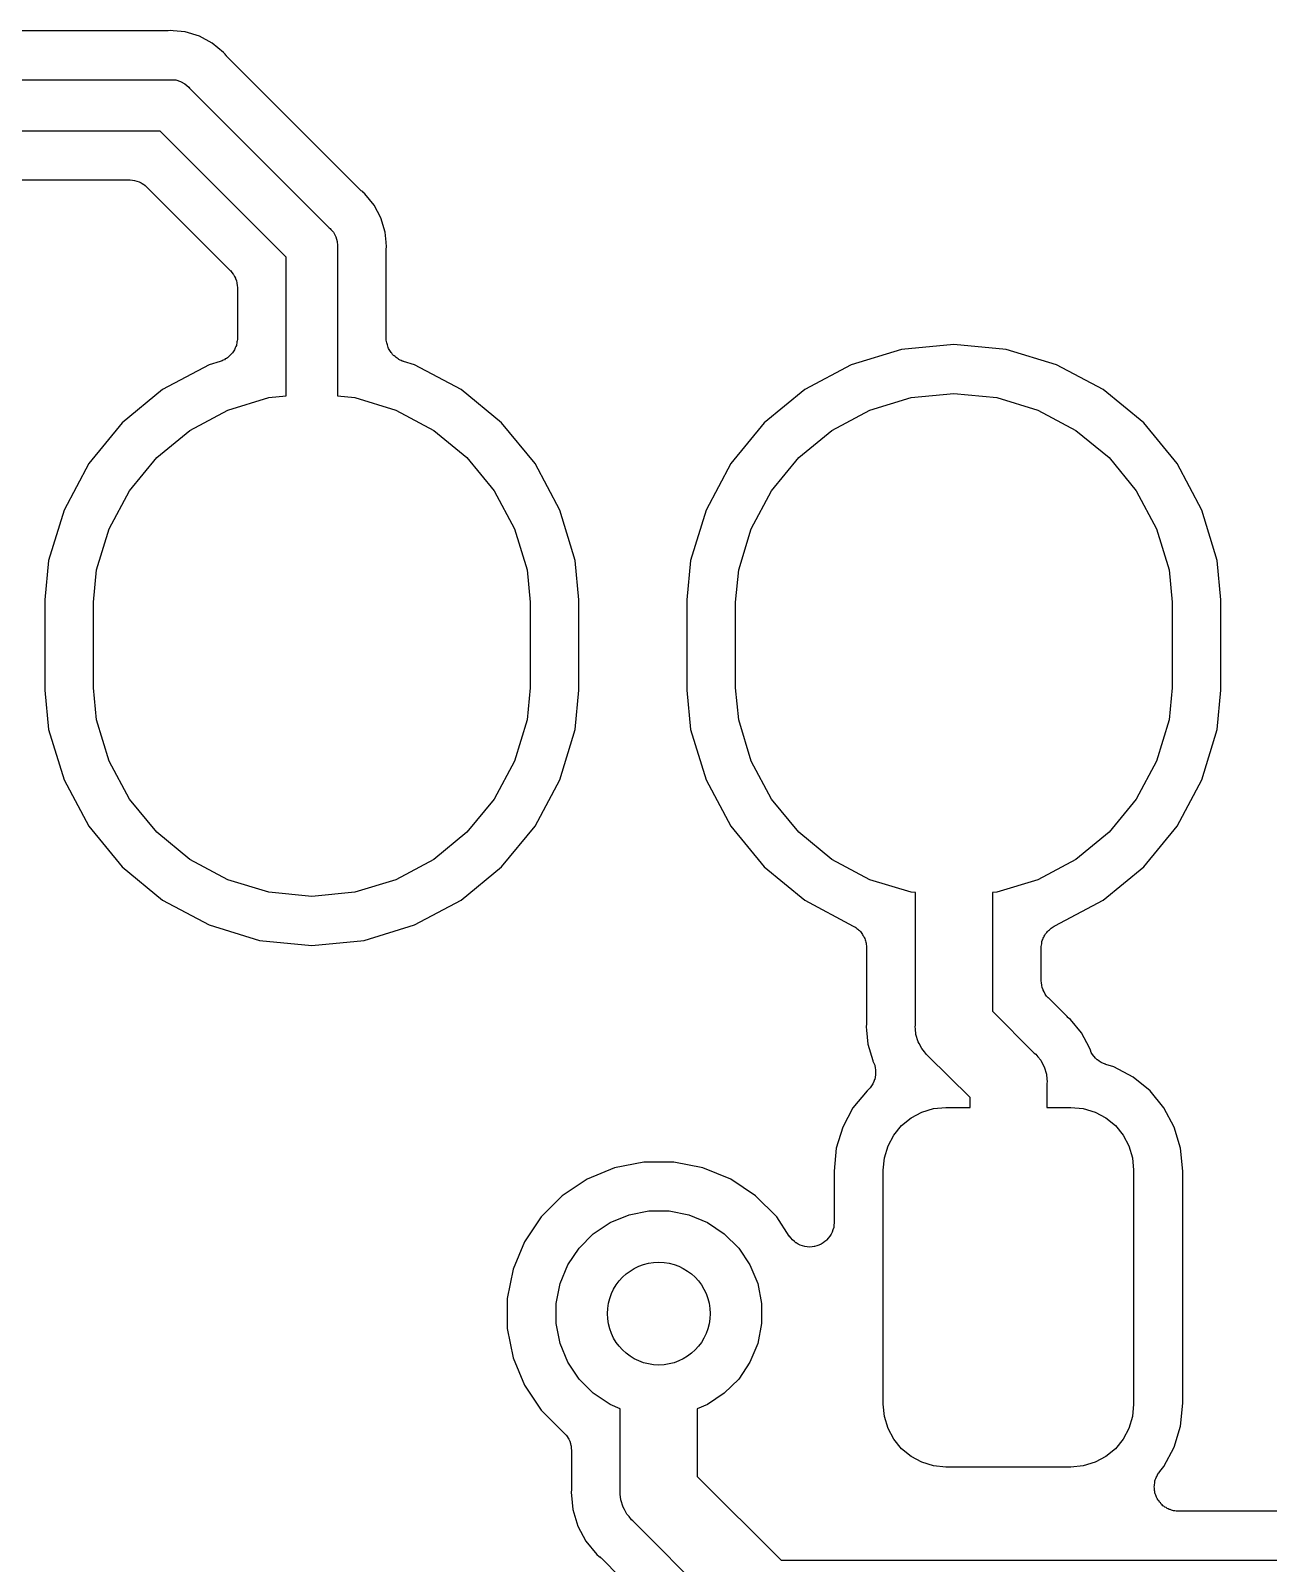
# Model space of a CAD drawing. Extents: x 100.2 to 129.8, y -164.8 to -95.2.
# Drawn here: x 112.66 to 117.47, y -112.68 to -106.71 of the extents above; entities that cross this region are included whole.
import ezdxf

# ---------------------------------------------------------------- set-up
doc = ezdxf.new("R2010")
doc.units = 0
doc.layers.add('BLACK', color=7, linetype='CONTINUOUS')

msp = doc.modelspace()

# ---------------------------------------------------------------- linework, layer by layer
at = {"layer": 'BLACK', "linetype": 'CONTINUOUS'}
for p, q in [((113.181, -106.71), (110.647, -106.71)), ((113.185, -106.71), (113.181, -106.71)), ((113.189, -106.71), (113.185, -106.71)), ((113.19, -106.71), (113.189, -106.71)), ((113.2, -106.709), (113.19, -106.71)), ((113.21, -106.71), (113.2, -106.709)), ((113.257, -106.714), (113.21, -106.71)), ((113.21, -106.71), (113.21, -106.71)), ((113.312, -106.731), (113.257, -106.714)), ((113.362, -106.758), (113.312, -106.731)), ((113.406, -106.794), (113.362, -106.758)), ((113.412, -106.801), (113.406, -106.794)), ((113.415, -106.804), (113.412, -106.801)), ((113.418, -106.807), (113.415, -106.804)), ((113.418, -106.808), (113.418, -106.807)), ((113.942, -107.332), (113.418, -106.808)), ((109.505, -106.9), (113.195, -106.9)), ((113.195, -106.9), (113.2, -106.9)), ((113.2, -106.9), (113.205, -106.9)), ((113.205, -106.9), (113.205, -106.9)), ((113.205, -106.9), (113.22, -106.901)), ((113.22, -106.901), (113.238, -106.907)), ((113.238, -106.907), (113.256, -106.916)), ((113.256, -106.916), (113.271, -106.929)), ((113.271, -106.929), (113.274, -106.933)), ((113.274, -106.933), (113.817, -107.476)), ((113.159, -107.1), (109.541, -107.1)), ((113.65, -107.591), (113.159, -107.1)), ((109.659, -107.29), (113.041, -107.29)), ((113.041, -107.29), (113.041, -107.29)), ((113.041, -107.29), (113.041, -107.29)), ((113.041, -107.29), (113.041, -107.29)), ((113.041, -107.29), (113.042, -107.29)), ((113.042, -107.29), (113.051, -107.291)), ((113.051, -107.291), (113.059, -107.292)), ((113.059, -107.292), (113.06, -107.292)), ((113.06, -107.292), (113.06, -107.292)), ((113.06, -107.292), (113.069, -107.295)), ((113.069, -107.295), (113.077, -107.297)), ((113.077, -107.297), (113.077, -107.298)), ((113.077, -107.298), (113.078, -107.298)), ((113.078, -107.298), (113.086, -107.302)), ((113.086, -107.302), (113.093, -107.306)), ((113.093, -107.306), (113.094, -107.306)), ((113.094, -107.306), (113.094, -107.307)), ((113.094, -107.307), (113.101, -107.312)), ((113.101, -107.312), (113.108, -107.318)), ((113.108, -107.318), (113.432, -107.642)), ((113.945, -107.334), (113.942, -107.332)), ((113.948, -107.337), (113.945, -107.334)), ((113.949, -107.338), (113.948, -107.337)), ((113.956, -107.344), (113.949, -107.338)), ((113.992, -107.388), (113.956, -107.344)), ((114.019, -107.438), (113.992, -107.388)), ((114.036, -107.493), (114.019, -107.438)), ((113.817, -107.476), (113.821, -107.479)), ((113.821, -107.479), (113.824, -107.483)), ((113.824, -107.483), (113.824, -107.483)), ((113.824, -107.483), (113.827, -107.486)), ((113.827, -107.486), (113.834, -107.494)), ((113.834, -107.494), (113.843, -107.512)), ((114.04, -107.532), (114.036, -107.493)), ((113.843, -107.512), (113.849, -107.53)), ((113.849, -107.53), (113.85, -107.545)), ((113.85, -107.545), (113.85, -107.545)), ((113.85, -107.545), (113.85, -107.55)), ((113.85, -107.55), (113.85, -107.555)), ((113.85, -107.555), (113.85, -108.131)), ((114.041, -107.55), (114.04, -107.532)), ((114.04, -107.56), (114.041, -107.55)), ((114.04, -107.564), (114.04, -107.56)), ((114.04, -107.568), (114.04, -107.564)), ((113.65, -108.131), (113.65, -107.591)), ((114.04, -107.569), (114.04, -107.568)), ((114.04, -107.906), (114.04, -107.569)), ((113.432, -107.642), (113.432, -107.643)), ((113.432, -107.643), (113.432, -107.643)), ((113.432, -107.643), (113.432, -107.643)), ((113.432, -107.643), (113.433, -107.643)), ((113.433, -107.643), (113.439, -107.65)), ((113.439, -107.65), (113.444, -107.657)), ((113.444, -107.657), (113.444, -107.657)), ((113.444, -107.657), (113.445, -107.658)), ((113.445, -107.658), (113.449, -107.666)), ((113.449, -107.666), (113.453, -107.673)), ((113.453, -107.673), (113.453, -107.674)), ((113.453, -107.674), (113.453, -107.674)), ((113.453, -107.674), (113.456, -107.683)), ((113.456, -107.683), (113.458, -107.691)), ((113.458, -107.691), (113.458, -107.692)), ((113.458, -107.692), (113.458, -107.692)), ((113.458, -107.692), (113.459, -107.701)), ((113.459, -107.701), (113.46, -107.709)), ((113.46, -107.709), (113.46, -107.906)), ((113.459, -107.916), (113.458, -107.92)), ((113.458, -107.92), (113.458, -107.925)), ((113.46, -107.911), (113.459, -107.916)), ((113.46, -107.906), (113.46, -107.907)), ((113.46, -107.907), (113.46, -107.911)), ((114.04, -107.91), (114.04, -107.906)), ((114.04, -107.914), (114.04, -107.91)), ((114.041, -107.919), (114.04, -107.914)), ((114.042, -107.924), (114.041, -107.919)), ((114.043, -107.928), (114.042, -107.924)), ((113.421, -107.982), (113.417, -107.985)), ((113.425, -107.979), (113.421, -107.982)), ((113.428, -107.976), (113.425, -107.979)), ((113.431, -107.974), (113.428, -107.976)), ((113.435, -107.97), (113.431, -107.974)), ((113.438, -107.966), (113.435, -107.97)), ((113.441, -107.963), (113.438, -107.966)), ((113.443, -107.959), (113.441, -107.963)), ((113.446, -107.955), (113.443, -107.959)), ((113.449, -107.951), (113.446, -107.955)), ((113.45, -107.947), (113.449, -107.951)), ((113.452, -107.943), (113.45, -107.947)), ((113.454, -107.938), (113.452, -107.943)), ((113.456, -107.934), (113.454, -107.938)), ((113.457, -107.93), (113.456, -107.934)), ((113.458, -107.925), (113.457, -107.93)), ((114.044, -107.932), (114.043, -107.928)), ((114.046, -107.937), (114.044, -107.932)), ((114.047, -107.942), (114.046, -107.937)), ((114.049, -107.946), (114.047, -107.942)), ((114.051, -107.95), (114.049, -107.946)), ((114.054, -107.954), (114.051, -107.95)), ((114.056, -107.958), (114.054, -107.954)), ((114.059, -107.962), (114.056, -107.958)), ((114.061, -107.965), (114.059, -107.962)), ((114.064, -107.969), (114.061, -107.965)), ((114.068, -107.973), (114.064, -107.969)), ((114.071, -107.975), (114.068, -107.973)), ((114.074, -107.978), (114.071, -107.975)), ((114.078, -107.981), (114.074, -107.978)), ((114.082, -107.984), (114.078, -107.981)), ((114.086, -107.987), (114.082, -107.984)), ((116.046, -107.95), (115.85, -108.01)), ((116.25, -107.93), (116.046, -107.95)), ((116.454, -107.95), (116.25, -107.93)), ((116.65, -108.01), (116.454, -107.95)), ((113.35, -108.01), (113.169, -108.106)), ((113.393, -107.997), (113.35, -108.01)), ((113.397, -107.995), (113.393, -107.997)), ((113.401, -107.994), (113.397, -107.995)), ((113.405, -107.991), (113.401, -107.994)), ((113.41, -107.99), (113.405, -107.991)), ((113.413, -107.987), (113.41, -107.99)), ((113.417, -107.985), (113.413, -107.987)), ((114.089, -107.989), (114.086, -107.987)), ((114.094, -107.991), (114.089, -107.989)), ((114.098, -107.993), (114.094, -107.991)), ((114.102, -107.995), (114.098, -107.993)), ((114.106, -107.996), (114.102, -107.995)), ((114.107, -107.997), (114.106, -107.996)), ((114.15, -108.01), (114.107, -107.997)), ((114.331, -108.106), (114.15, -108.01)), ((115.85, -108.01), (115.669, -108.106)), ((116.831, -108.106), (116.65, -108.01)), ((113.169, -108.106), (113.011, -108.236)), ((113.423, -108.186), (113.583, -108.137)), ((113.583, -108.137), (113.65, -108.131)), ((113.85, -108.131), (113.917, -108.137)), ((113.917, -108.137), (114.077, -108.186)), ((114.489, -108.236), (114.331, -108.106)), ((115.669, -108.106), (115.511, -108.236)), ((115.923, -108.186), (116.083, -108.137)), ((116.083, -108.137), (116.25, -108.121)), ((116.25, -108.121), (116.417, -108.137)), ((116.417, -108.137), (116.577, -108.186)), ((116.989, -108.236), (116.831, -108.106)), ((113.275, -108.265), (113.423, -108.186)), ((114.077, -108.186), (114.225, -108.265)), ((115.775, -108.265), (115.923, -108.186)), ((116.577, -108.186), (116.725, -108.265)), ((113.011, -108.236), (112.881, -108.394)), ((113.146, -108.371), (113.275, -108.265)), ((114.225, -108.265), (114.354, -108.371)), ((114.619, -108.394), (114.489, -108.236)), ((115.511, -108.236), (115.381, -108.394)), ((115.646, -108.371), (115.775, -108.265)), ((116.725, -108.265), (116.854, -108.371)), ((117.119, -108.394), (116.989, -108.236)), ((112.881, -108.394), (112.785, -108.575)), ((113.04, -108.5), (113.146, -108.371)), ((114.354, -108.371), (114.46, -108.5)), ((114.715, -108.575), (114.619, -108.394)), ((115.381, -108.394), (115.285, -108.575)), ((115.54, -108.5), (115.646, -108.371)), ((116.854, -108.371), (116.96, -108.5)), ((117.215, -108.575), (117.119, -108.394)), ((112.961, -108.648), (113.04, -108.5)), ((114.46, -108.5), (114.539, -108.648)), ((115.461, -108.648), (115.54, -108.5)), ((116.96, -108.5), (117.039, -108.648)), ((112.785, -108.575), (112.725, -108.771)), ((114.775, -108.771), (114.715, -108.575)), ((115.285, -108.575), (115.225, -108.771)), ((117.275, -108.771), (117.215, -108.575)), ((112.912, -108.808), (112.961, -108.648)), ((114.539, -108.648), (114.588, -108.808)), ((115.412, -108.808), (115.461, -108.648)), ((117.039, -108.648), (117.088, -108.808)), ((112.725, -108.771), (112.71, -108.924)), ((112.9, -108.933), (112.912, -108.808)), ((114.588, -108.808), (114.6, -108.933)), ((114.79, -108.924), (114.775, -108.771)), ((115.225, -108.771), (115.21, -108.924)), ((115.4, -108.933), (115.412, -108.808)), ((117.088, -108.808), (117.1, -108.933)), ((117.29, -108.924), (117.275, -108.771)), ((112.71, -108.924), (112.71, -109.276)), ((112.9, -109.267), (112.9, -108.933)), ((114.6, -108.933), (114.6, -109.267)), ((114.79, -109.276), (114.79, -108.924)), ((115.21, -108.924), (115.21, -109.276)), ((115.4, -109.267), (115.4, -108.933)), ((117.1, -108.933), (117.1, -109.267)), ((117.29, -109.276), (117.29, -108.924)), ((112.71, -109.276), (112.725, -109.429)), ((112.912, -109.392), (112.9, -109.267)), ((114.6, -109.267), (114.588, -109.392)), ((114.775, -109.429), (114.79, -109.276)), ((115.21, -109.276), (115.225, -109.429)), ((115.412, -109.392), (115.4, -109.267)), ((117.1, -109.267), (117.088, -109.392)), ((117.275, -109.429), (117.29, -109.276)), ((112.961, -109.552), (112.912, -109.392)), ((114.588, -109.392), (114.539, -109.552)), ((115.461, -109.552), (115.412, -109.392)), ((117.088, -109.392), (117.039, -109.552)), ((112.725, -109.429), (112.785, -109.625)), ((114.715, -109.625), (114.775, -109.429)), ((115.225, -109.429), (115.285, -109.625)), ((117.215, -109.625), (117.275, -109.429)), ((113.04, -109.7), (112.961, -109.552)), ((114.539, -109.552), (114.46, -109.7)), ((115.54, -109.7), (115.461, -109.552)), ((117.039, -109.552), (116.96, -109.7)), ((112.785, -109.625), (112.881, -109.806)), ((114.619, -109.806), (114.715, -109.625)), ((115.285, -109.625), (115.381, -109.806)), ((117.119, -109.806), (117.215, -109.625)), ((113.146, -109.829), (113.04, -109.7)), ((114.46, -109.7), (114.354, -109.829)), ((115.646, -109.829), (115.54, -109.7)), ((116.96, -109.7), (116.854, -109.829)), ((112.881, -109.806), (113.011, -109.964)), ((113.275, -109.935), (113.146, -109.829)), ((114.354, -109.829), (114.225, -109.935)), ((114.489, -109.964), (114.619, -109.806)), ((115.381, -109.806), (115.511, -109.964)), ((115.775, -109.935), (115.646, -109.829)), ((116.854, -109.829), (116.725, -109.935)), ((116.989, -109.964), (117.119, -109.806)), ((113.423, -110.014), (113.275, -109.935)), ((114.225, -109.935), (114.077, -110.014)), ((115.923, -110.014), (115.775, -109.935)), ((116.725, -109.935), (116.577, -110.014)), ((113.011, -109.964), (113.169, -110.094)), ((114.331, -110.094), (114.489, -109.964)), ((115.511, -109.964), (115.669, -110.094)), ((116.831, -110.094), (116.989, -109.964)), ((113.583, -110.063), (113.423, -110.014)), ((113.75, -110.079), (113.583, -110.063)), ((113.917, -110.063), (113.75, -110.079)), ((114.077, -110.014), (113.917, -110.063)), ((116.083, -110.063), (115.923, -110.014)), ((116.1, -110.064), (116.083, -110.063)), ((116.1, -110.368), (116.1, -110.064)), ((116.417, -110.063), (116.4, -110.064)), ((116.4, -110.064), (116.4, -110.525)), ((116.577, -110.014), (116.417, -110.063)), ((113.169, -110.094), (113.35, -110.19)), ((114.15, -110.19), (114.331, -110.094)), ((115.669, -110.094), (115.858, -110.195)), ((116.643, -110.194), (116.831, -110.094)), ((113.35, -110.19), (113.546, -110.25)), ((113.954, -110.25), (114.15, -110.19)), ((113.546, -110.25), (113.75, -110.27)), ((113.75, -110.27), (113.954, -110.25)), ((115.858, -110.195), (115.861, -110.196)), ((115.861, -110.196), (115.864, -110.198)), ((115.864, -110.198), (115.868, -110.2)), ((115.868, -110.2), (115.872, -110.204)), ((115.872, -110.204), (115.876, -110.206)), ((115.876, -110.206), (115.879, -110.209)), ((115.879, -110.209), (115.882, -110.212)), ((115.882, -110.212), (115.886, -110.216)), ((115.886, -110.216), (115.889, -110.22)), ((115.889, -110.22), (115.891, -110.223)), ((115.891, -110.223), (115.894, -110.227)), ((115.894, -110.227), (115.896, -110.231)), ((115.896, -110.231), (115.899, -110.235)), ((115.899, -110.235), (115.901, -110.239)), ((115.901, -110.239), (115.903, -110.243)), ((115.903, -110.243), (115.904, -110.248)), ((115.904, -110.248), (115.906, -110.252)), ((116.593, -110.255), (116.594, -110.251)), ((116.594, -110.251), (116.596, -110.247)), ((116.596, -110.247), (116.598, -110.242)), ((116.598, -110.242), (116.6, -110.238)), ((116.6, -110.238), (116.601, -110.234)), ((116.601, -110.234), (116.604, -110.23)), ((116.604, -110.23), (116.607, -110.225)), ((116.607, -110.225), (116.609, -110.222)), ((116.609, -110.222), (116.612, -110.219)), ((116.612, -110.219), (116.615, -110.215)), ((116.615, -110.215), (116.619, -110.211)), ((116.619, -110.211), (116.622, -110.209)), ((116.622, -110.209), (116.625, -110.206)), ((116.625, -110.206), (116.629, -110.203)), ((116.629, -110.203), (116.633, -110.2)), ((116.633, -110.2), (116.637, -110.198)), ((116.637, -110.198), (116.64, -110.195)), ((116.64, -110.195), (116.643, -110.194)), ((115.906, -110.252), (115.907, -110.257)), ((115.907, -110.257), (115.908, -110.261)), ((115.908, -110.261), (115.909, -110.266)), ((115.909, -110.266), (115.91, -110.271)), ((115.91, -110.271), (115.91, -110.275)), ((115.91, -110.275), (115.91, -110.279)), ((115.91, -110.279), (115.91, -110.354)), ((116.59, -110.274), (116.591, -110.269)), ((116.59, -110.278), (116.59, -110.274)), ((116.59, -110.279), (116.59, -110.278)), ((116.59, -110.407), (116.59, -110.279)), ((116.591, -110.269), (116.592, -110.264)), ((116.592, -110.259), (116.593, -110.255)), ((116.592, -110.264), (116.592, -110.259)), ((115.91, -110.354), (115.91, -110.354)), ((115.91, -110.354), (115.91, -110.566)), ((116.1, -110.58), (116.1, -110.368)), ((116.1, -110.368), (116.1, -110.368)), ((116.591, -110.416), (116.59, -110.407)), ((116.592, -110.425), (116.591, -110.416)), ((116.592, -110.426), (116.592, -110.425)), ((116.592, -110.425), (116.592, -110.425)), ((116.594, -110.434), (116.592, -110.426)), ((116.597, -110.443), (116.594, -110.434)), ((116.597, -110.444), (116.597, -110.443)), ((116.597, -110.443), (116.597, -110.443)), ((116.601, -110.451), (116.597, -110.444)), ((116.605, -110.459), (116.601, -110.451)), ((116.606, -110.459), (116.605, -110.459)), ((116.606, -110.46), (116.606, -110.459)), ((116.611, -110.467), (116.606, -110.46)), ((116.617, -110.474), (116.611, -110.467)), ((116.618, -110.474), (116.617, -110.474)), ((116.688, -110.544), (116.618, -110.474)), ((116.618, -110.474), (116.618, -110.474)), ((116.618, -110.474), (116.618, -110.474)), ((116.618, -110.474), (116.618, -110.474)), ((116.4, -110.525), (116.563, -110.689)), ((116.691, -110.547), (116.688, -110.544)), ((116.694, -110.55), (116.691, -110.547)), ((115.91, -110.575), (115.908, -110.587)), ((115.908, -110.587), (115.91, -110.6)), ((115.91, -110.566), (115.91, -110.567)), ((115.91, -110.567), (115.91, -110.571)), ((115.91, -110.571), (115.91, -110.575)), ((115.91, -110.6), (115.91, -110.6)), ((115.91, -110.6), (115.915, -110.654)), ((116.099, -110.587), (116.1, -110.58)), ((116.1, -110.595), (116.099, -110.587)), ((116.102, -110.617), (116.1, -110.595)), ((116.1, -110.595), (116.1, -110.595)), ((116.695, -110.551), (116.694, -110.55)), ((116.704, -110.558), (116.695, -110.551)), ((116.747, -110.61), (116.704, -110.558)), ((115.915, -110.654), (115.934, -110.718)), ((116.111, -110.645), (116.102, -110.617)), ((116.115, -110.652), (116.111, -110.645)), ((116.125, -110.671), (116.115, -110.652)), ((116.778, -110.669), (116.747, -110.61)), ((116.782, -110.678), (116.778, -110.669)), ((116.778, -110.669), (116.778, -110.669)), ((115.934, -110.718), (115.935, -110.719)), ((115.935, -110.719), (115.935, -110.719)), ((115.935, -110.719), (115.935, -110.719)), ((115.935, -110.719), (115.935, -110.719)), ((115.935, -110.719), (115.935, -110.72)), ((115.935, -110.72), (115.938, -110.728)), ((115.938, -110.728), (115.942, -110.736)), ((116.135, -110.684), (116.125, -110.671)), ((116.143, -110.694), (116.135, -110.684)), ((116.149, -110.699), (116.143, -110.694)), ((116.313, -110.862), (116.149, -110.699)), ((116.563, -110.689), (116.569, -110.693)), ((116.569, -110.693), (116.577, -110.703)), ((116.577, -110.703), (116.588, -110.716)), ((116.588, -110.716), (116.594, -110.728)), ((116.594, -110.728), (116.602, -110.742)), ((116.785, -110.686), (116.782, -110.678)), ((116.785, -110.687), (116.785, -110.686)), ((116.785, -110.686), (116.785, -110.686)), ((116.79, -110.694), (116.785, -110.687)), ((116.795, -110.701), (116.79, -110.694)), ((116.795, -110.702), (116.795, -110.701)), ((116.796, -110.702), (116.795, -110.702)), ((116.802, -110.708), (116.796, -110.702)), ((116.808, -110.715), (116.802, -110.708)), ((116.809, -110.715), (116.808, -110.715)), ((116.808, -110.715), (116.808, -110.715)), ((116.816, -110.72), (116.809, -110.715)), ((116.823, -110.725), (116.816, -110.72)), ((116.824, -110.725), (116.823, -110.725)), ((116.832, -110.729), (116.824, -110.725)), ((116.824, -110.725), (116.824, -110.725)), ((115.942, -110.736), (115.942, -110.737)), ((115.942, -110.737), (115.942, -110.737)), ((115.942, -110.737), (115.944, -110.746)), ((115.943, -110.782), (115.942, -110.791)), ((115.945, -110.774), (115.943, -110.782)), ((115.944, -110.746), (115.945, -110.754)), ((115.945, -110.754), (115.945, -110.755)), ((115.945, -110.755), (115.945, -110.755)), ((115.945, -110.755), (115.945, -110.764)), ((115.945, -110.764), (115.945, -110.773)), ((115.945, -110.773), (115.945, -110.773)), ((115.945, -110.773), (115.945, -110.774)), ((116.602, -110.742), (116.61, -110.771)), ((116.61, -110.771), (116.612, -110.79)), ((116.84, -110.732), (116.832, -110.729)), ((116.841, -110.733), (116.84, -110.732)), ((116.842, -110.733), (116.841, -110.733)), ((116.841, -110.733), (116.841, -110.733)), ((116.841, -110.733), (116.841, -110.733)), ((116.873, -110.742), (116.842, -110.733)), ((116.948, -110.782), (116.873, -110.742)), ((117.014, -110.836), (116.948, -110.782)), ((115.912, -110.836), (115.857, -110.902)), ((115.917, -110.83), (115.912, -110.836)), ((115.924, -110.824), (115.917, -110.83)), ((115.929, -110.816), (115.924, -110.824)), ((115.924, -110.824), (115.924, -110.824)), ((115.924, -110.824), (115.924, -110.824)), ((115.934, -110.809), (115.929, -110.816)), ((115.938, -110.8), (115.934, -110.808)), ((115.934, -110.808), (115.934, -110.809)), ((115.934, -110.809), (115.934, -110.809)), ((115.941, -110.792), (115.938, -110.8)), ((115.942, -110.791), (115.941, -110.791)), ((115.941, -110.791), (115.941, -110.792)), ((116.612, -110.79), (116.613, -110.8)), ((116.613, -110.8), (116.612, -110.807)), ((116.612, -110.807), (116.612, -110.9)), ((117.068, -110.902), (117.014, -110.836)), ((115.857, -110.902), (115.817, -110.977)), ((116.125, -110.919), (116.171, -110.905)), ((116.171, -110.905), (116.219, -110.9)), ((116.219, -110.9), (116.313, -110.9)), ((116.313, -110.9), (116.313, -110.862)), ((116.612, -110.9), (116.706, -110.9)), ((116.706, -110.9), (116.754, -110.905)), ((116.754, -110.905), (116.8, -110.919)), ((117.108, -110.977), (117.068, -110.902)), ((116.046, -110.971), (116.083, -110.941)), ((116.083, -110.941), (116.125, -110.919)), ((116.8, -110.919), (116.842, -110.941)), ((116.842, -110.941), (116.879, -110.971)), ((115.817, -110.977), (115.792, -111.059)), ((115.994, -111.05), (116.016, -111.008)), ((116.016, -111.008), (116.046, -110.971)), ((116.879, -110.971), (116.909, -111.008)), ((116.909, -111.008), (116.931, -111.05)), ((117.133, -111.059), (117.108, -110.977)), ((115.792, -111.059), (115.784, -111.148)), ((115.98, -111.096), (115.994, -111.05)), ((116.931, -111.05), (116.945, -111.096)), ((117.141, -111.148), (117.133, -111.059)), ((114.929, -111.135), (114.822, -111.18)), ((115.043, -111.113), (114.929, -111.135)), ((115.159, -111.113), (115.043, -111.113)), ((115.273, -111.135), (115.159, -111.113)), ((115.381, -111.18), (115.273, -111.135)), ((115.975, -111.144), (115.98, -111.096)), ((115.975, -112.056), (115.975, -111.144)), ((116.945, -111.096), (116.95, -111.144)), ((116.95, -111.144), (116.95, -112.056)), ((114.822, -111.18), (114.725, -111.244)), ((115.477, -111.244), (115.381, -111.18)), ((115.784, -111.148), (115.784, -111.349)), ((117.141, -112.052), (117.141, -111.148)), ((114.725, -111.244), (114.643, -111.326)), ((115.56, -111.326), (115.477, -111.244)), ((114.912, -111.348), (114.985, -111.318)), ((114.985, -111.318), (115.062, -111.303)), ((115.062, -111.303), (115.141, -111.303)), ((115.141, -111.303), (115.218, -111.318)), ((115.218, -111.318), (115.291, -111.348)), ((114.643, -111.326), (114.578, -111.423)), ((114.846, -111.392), (114.912, -111.348)), ((115.291, -111.348), (115.356, -111.392)), ((115.609, -111.401), (115.56, -111.326)), ((115.779, -111.377), (115.776, -111.386)), ((115.782, -111.368), (115.779, -111.377)), ((115.783, -111.359), (115.782, -111.368)), ((115.782, -111.368), (115.782, -111.368)), ((115.782, -111.368), (115.782, -111.368)), ((115.784, -111.35), (115.783, -111.359)), ((115.784, -111.349), (115.784, -111.35)), ((115.784, -111.35), (115.784, -111.35)), ((115.784, -111.35), (115.784, -111.35)), ((115.784, -111.35), (115.784, -111.35)), ((114.578, -111.423), (114.534, -111.53)), ((114.791, -111.448), (114.846, -111.392)), ((115.356, -111.392), (115.412, -111.448)), ((115.61, -111.401), (115.609, -111.401)), ((115.609, -111.401), (115.609, -111.401)), ((115.609, -111.401), (115.609, -111.401)), ((115.615, -111.408), (115.61, -111.401)), ((115.621, -111.416), (115.615, -111.408)), ((115.629, -111.422), (115.621, -111.416)), ((115.621, -111.416), (115.621, -111.416)), ((115.621, -111.416), (115.621, -111.416)), ((115.635, -111.427), (115.629, -111.422)), ((115.636, -111.427), (115.635, -111.427)), ((115.636, -111.428), (115.636, -111.427)), ((115.644, -111.432), (115.636, -111.428)), ((115.652, -111.436), (115.644, -111.432)), ((115.661, -111.439), (115.652, -111.436)), ((115.652, -111.436), (115.652, -111.436)), ((115.652, -111.436), (115.652, -111.436)), ((115.67, -111.442), (115.661, -111.439)), ((115.679, -111.443), (115.67, -111.442)), ((115.67, -111.442), (115.67, -111.442)), ((115.67, -111.442), (115.67, -111.442)), ((115.688, -111.444), (115.679, -111.443)), ((115.698, -111.443), (115.688, -111.444)), ((115.688, -111.444), (115.688, -111.444)), ((115.688, -111.444), (115.688, -111.444)), ((115.706, -111.442), (115.698, -111.443)), ((115.707, -111.442), (115.706, -111.442)), ((115.716, -111.439), (115.707, -111.442)), ((115.707, -111.442), (115.707, -111.442)), ((115.724, -111.437), (115.716, -111.439)), ((115.733, -111.432), (115.724, -111.437)), ((115.724, -111.437), (115.724, -111.437)), ((115.724, -111.437), (115.724, -111.437)), ((115.741, -111.428), (115.733, -111.432)), ((115.748, -111.422), (115.741, -111.428)), ((115.741, -111.428), (115.741, -111.428)), ((115.741, -111.428), (115.741, -111.428)), ((115.755, -111.417), (115.748, -111.422)), ((115.761, -111.409), (115.755, -111.416)), ((115.755, -111.416), (115.755, -111.416)), ((115.755, -111.416), (115.755, -111.417)), ((115.767, -111.402), (115.761, -111.409)), ((115.772, -111.394), (115.767, -111.402)), ((115.767, -111.402), (115.767, -111.402)), ((115.767, -111.402), (115.767, -111.402)), ((115.776, -111.386), (115.772, -111.394)), ((115.776, -111.386), (115.776, -111.386)), ((115.776, -111.386), (115.776, -111.386)), ((114.747, -111.513), (114.791, -111.448)), ((115.412, -111.448), (115.456, -111.513)), ((114.534, -111.53), (114.511, -111.644)), ((114.717, -111.586), (114.747, -111.513)), ((115.456, -111.513), (115.486, -111.586)), ((114.701, -111.663), (114.717, -111.586)), ((115.486, -111.586), (115.501, -111.663)), ((114.511, -111.644), (114.511, -111.761)), ((114.701, -111.742), (114.701, -111.663)), ((115.501, -111.663), (115.501, -111.742)), ((114.717, -111.819), (114.701, -111.742)), ((115.501, -111.742), (115.486, -111.819)), ((114.511, -111.761), (114.534, -111.875)), ((114.747, -111.892), (114.717, -111.819)), ((115.486, -111.819), (115.456, -111.892)), ((114.534, -111.875), (114.578, -111.982)), ((114.791, -111.958), (114.747, -111.892)), ((115.456, -111.892), (115.412, -111.958)), ((114.846, -112.013), (114.791, -111.958)), ((115.412, -111.958), (115.356, -112.013)), ((114.578, -111.982), (114.643, -112.079)), ((114.912, -112.057), (114.846, -112.013)), ((115.356, -112.013), (115.291, -112.057)), ((114.643, -112.079), (114.73, -112.166)), ((114.951, -112.073), (114.912, -112.057)), ((114.951, -112.391), (114.951, -112.073)), ((115.291, -112.057), (115.251, -112.073)), ((115.251, -112.073), (115.251, -112.337)), ((115.98, -112.104), (115.975, -112.056)), ((116.95, -112.056), (116.945, -112.104)), ((117.133, -112.141), (117.141, -112.052)), ((115.994, -112.15), (115.98, -112.104)), ((116.016, -112.192), (115.994, -112.15)), ((116.931, -112.15), (116.909, -112.192)), ((116.945, -112.104), (116.931, -112.15)), ((117.108, -112.223), (117.133, -112.141)), ((114.73, -112.166), (114.734, -112.169)), ((114.734, -112.169), (114.734, -112.169)), ((114.734, -112.169), (114.734, -112.169)), ((114.734, -112.169), (114.74, -112.176)), ((114.74, -112.176), (114.745, -112.183)), ((114.745, -112.183), (114.746, -112.184)), ((114.746, -112.184), (114.746, -112.184)), ((114.746, -112.184), (114.75, -112.192)), ((114.75, -112.192), (114.754, -112.2)), ((114.754, -112.2), (114.754, -112.2)), ((114.754, -112.2), (114.754, -112.2)), ((114.754, -112.2), (114.757, -112.209)), ((114.757, -112.209), (114.759, -112.217)), ((114.759, -112.217), (114.759, -112.218)), ((114.759, -112.218), (114.76, -112.218)), ((114.76, -112.218), (114.76, -112.227)), ((116.046, -112.229), (116.016, -112.192)), ((116.909, -112.192), (116.879, -112.229)), ((114.76, -112.227), (114.761, -112.236)), ((114.761, -112.236), (114.761, -112.377)), ((116.083, -112.259), (116.046, -112.229)), ((116.125, -112.281), (116.083, -112.259)), ((116.842, -112.259), (116.8, -112.281)), ((116.879, -112.229), (116.842, -112.259)), ((117.068, -112.298), (117.108, -112.223)), ((115.251, -112.337), (115.577, -112.662)), ((116.171, -112.295), (116.125, -112.281)), ((116.219, -112.3), (116.171, -112.295)), ((116.706, -112.3), (116.219, -112.3)), ((116.754, -112.295), (116.706, -112.3)), ((116.8, -112.281), (116.754, -112.295)), ((117.038, -112.341), (117.04, -112.337)), ((117.04, -112.337), (117.041, -112.333)), ((117.041, -112.333), (117.044, -112.329)), ((117.044, -112.329), (117.046, -112.324)), ((117.046, -112.324), (117.049, -112.321)), ((117.049, -112.321), (117.052, -112.317)), ((117.052, -112.317), (117.068, -112.298)), ((114.761, -112.387), (114.76, -112.399)), ((114.76, -112.399), (114.761, -112.411)), ((114.761, -112.377), (114.761, -112.379)), ((114.761, -112.379), (114.761, -112.383)), ((114.761, -112.383), (114.761, -112.387)), ((114.951, -112.399), (114.951, -112.391)), ((114.951, -112.406), (114.951, -112.399)), ((117.03, -112.377), (117.031, -112.372)), ((117.031, -112.382), (117.03, -112.377)), ((117.031, -112.368), (117.032, -112.363)), ((117.031, -112.372), (117.031, -112.368)), ((117.031, -112.386), (117.031, -112.382)), ((117.031, -112.391), (117.031, -112.386)), ((117.032, -112.395), (117.031, -112.391)), ((117.032, -112.358), (117.033, -112.354)), ((117.032, -112.363), (117.032, -112.358)), ((117.033, -112.4), (117.032, -112.395)), ((117.033, -112.354), (117.034, -112.35)), ((117.034, -112.35), (117.036, -112.345)), ((117.036, -112.345), (117.038, -112.341)), ((114.761, -112.411), (114.761, -112.411)), ((114.761, -112.411), (114.766, -112.465)), ((114.953, -112.428), (114.951, -112.406)), ((114.951, -112.406), (114.951, -112.406)), ((114.962, -112.456), (114.953, -112.428)), ((114.967, -112.466), (114.962, -112.456)), ((117.034, -112.405), (117.033, -112.4)), ((117.036, -112.409), (117.034, -112.405)), ((117.037, -112.413), (117.036, -112.409)), ((117.039, -112.417), (117.037, -112.413)), ((117.041, -112.422), (117.039, -112.417)), ((117.044, -112.426), (117.041, -112.422)), ((117.046, -112.43), (117.044, -112.426)), ((117.049, -112.433), (117.046, -112.43)), ((117.051, -112.437), (117.049, -112.433)), ((117.054, -112.44), (117.051, -112.437)), ((117.057, -112.444), (117.054, -112.44)), ((117.061, -112.447), (117.057, -112.444)), ((117.064, -112.451), (117.061, -112.447)), ((117.068, -112.453), (117.064, -112.451)), ((117.071, -112.456), (117.068, -112.453)), ((117.076, -112.458), (117.071, -112.456)), ((117.08, -112.461), (117.076, -112.458)), ((114.766, -112.465), (114.786, -112.53)), ((114.976, -112.483), (114.967, -112.466)), ((114.985, -112.493), (114.976, -112.483)), ((114.995, -112.505), (114.985, -112.493)), ((115, -112.51), (114.995, -112.505)), ((115.365, -112.875), (115, -112.51)), ((117.084, -112.463), (117.08, -112.461)), ((117.088, -112.465), (117.084, -112.463)), ((117.092, -112.466), (117.088, -112.465)), ((117.097, -112.468), (117.092, -112.466)), ((117.101, -112.469), (117.097, -112.468)), ((117.105, -112.47), (117.101, -112.469)), ((117.11, -112.471), (117.105, -112.47)), ((117.115, -112.472), (117.11, -112.471)), ((117.119, -112.472), (117.115, -112.472)), ((117.124, -112.472), (117.119, -112.472)), ((117.125, -112.472), (117.124, -112.472)), ((117.675, -112.472), (117.125, -112.472)), ((114.786, -112.53), (114.817, -112.589)), ((114.817, -112.589), (114.86, -112.64)), ((114.86, -112.64), (114.869, -112.648)), ((114.869, -112.648), (114.87, -112.649)), ((114.87, -112.649), (114.873, -112.652)), ((114.873, -112.652), (114.876, -112.654)), ((114.876, -112.654), (115.147, -112.926)), ((115.577, -112.662), (118.68, -112.662))]:
    msp.add_line(p, q, dxfattribs=at)
at = {"layer": 'BLACK'}
msp.add_circle((115.101, -111.703), 0.2, dxfattribs=at)

doc.saveas('drawing.dxf')
